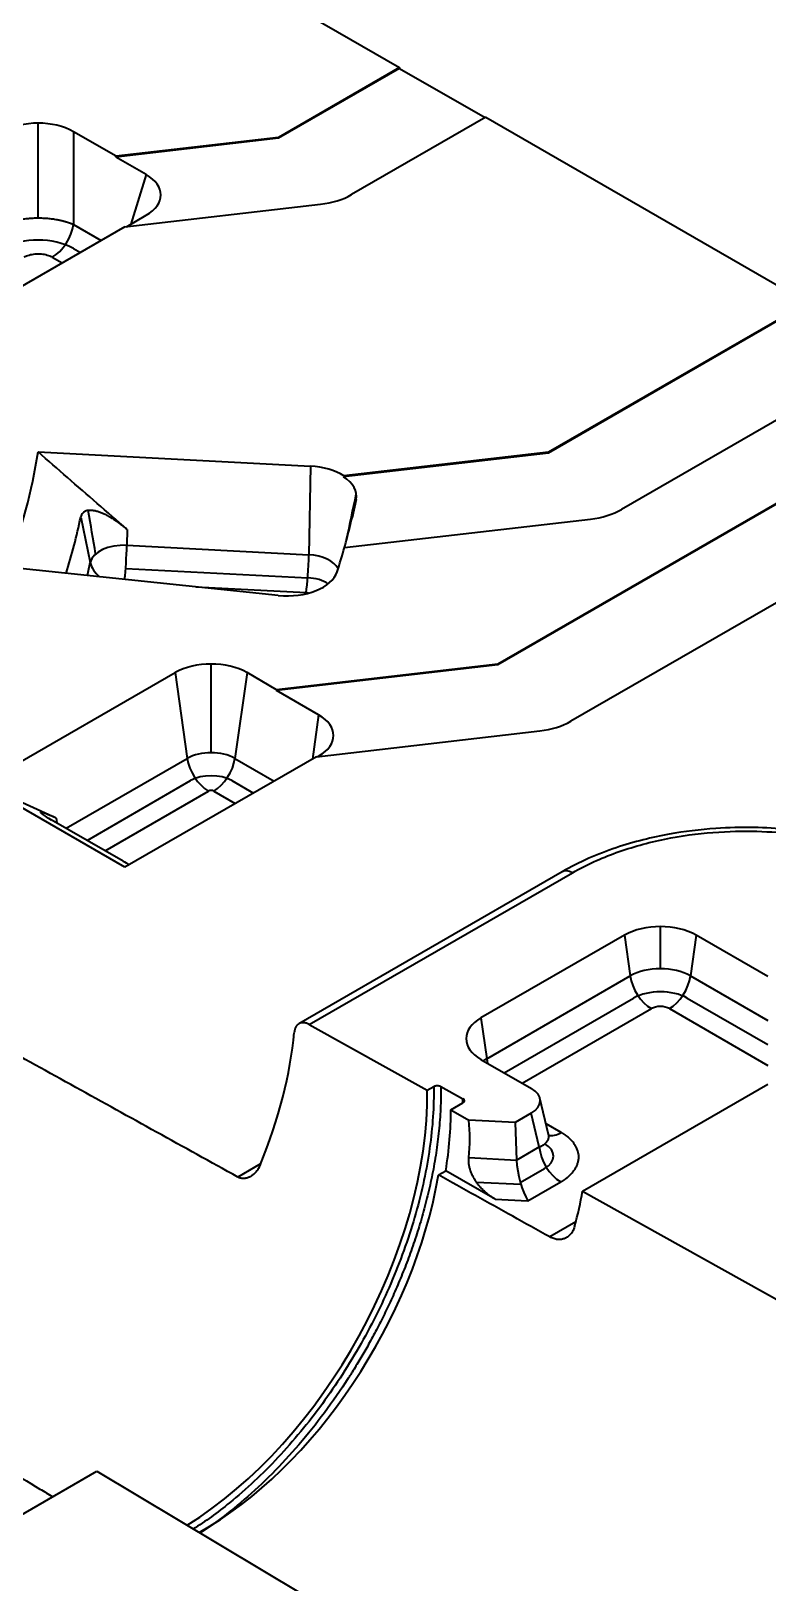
# Model space of a CAD drawing. Header units: millimetres. Extents: x 256 to 2096, y 1004 to 2403.
# Drawn here: x 1941.8 to 2014.4, y 2045.7 to 2198.7 of the extents above; entities that cross this region are included whole.
import ezdxf

# ---------------------------------------------------------------- set-up
doc = ezdxf.new("R2010")
doc.units = ezdxf.units.MM
doc.layers.add('1', color=7, linetype='Continuous', true_color=0xffffff)

msp = doc.modelspace()

# ---------------------------------------------------------------- linework, layer by layer
at = {"layer": '1', "color": 7, "linetype": 'Continuous', "lineweight": 35}
for p, q in [((1946.823, 2213.188), (1978.097, 2195.132)), ((1978.097, 2195.132), (1966.15, 2188.234)), ((1978.097, 2195.05), (1966.15, 2188.153)), ((1978.097, 2195.132), (1978.097, 2195.05)), ((1978.097, 2195.05), (1986.511, 2190.192)), ((1986.582, 2190.233), (1973.352, 2182.595)), ((1986.582, 2190.233), (2018.288, 2171.928)), ((1942.483, 2180.301), (1942.483, 2189.643)), ((1945.965, 2188.803), (1945.965, 2179.658)), ((1950.158, 2186.382), (1945.965, 2188.803)), ((1966.15, 2188.153), (1950.138, 2186.298)), ((1966.15, 2188.234), (1950.158, 2186.382)), ((1966.15, 2188.153), (1966.15, 2188.234)), ((1950.138, 2186.298), (1950.158, 2186.382)), ((1953.118, 2184.577), (1950.138, 2186.298)), ((1953.118, 2184.577), (1951.628, 2179.696)), ((1951.027, 2179.416), (1970.29, 2181.648)), ((1951.027, 2179.416), (1933.165, 2169.104)), ((1945.965, 2179.658), (1948.706, 2178.076)), ((1951.173, 2179.433), (1953.118, 2180.556)), ((1943.876, 2176.428), (1944.864, 2175.858)), ((1945.955, 2177.283), (1946.644, 2176.885)), ((2018.288, 2171.928), (1992.755, 2157.186)), ((2018.288, 2171.846), (1992.755, 2157.104)), ((2026.773, 2167.029), (1999.957, 2151.546)), ((2033.88, 2162.926), (1987.766, 2136.302)), ((2033.88, 2162.844), (1987.766, 2136.221)), ((2042.365, 2158.027), (1994.968, 2130.662)), ((1942.478, 2157.219), (1969.302, 2155.816)), ((1992.755, 2157.104), (1972.58, 2154.767)), ((1992.755, 2157.186), (1972.599, 2154.851)), ((1992.755, 2157.104), (1992.755, 2157.186)), ((1969.302, 2155.816), (1969.15, 2147.076)), ((1973.799, 2152.523), (1973.408, 2150.726)), ((1946.677, 2150.794), (1947.62, 2146.334)), ((1972.653, 2147.791), (1996.895, 2150.599)), ((1951.244, 2149.58), (1951.217, 2148.014)), ((1951.217, 2148.014), (1969.15, 2147.076)), ((1966.136, 2143.08), (1939.458, 2145.845)), ((1951.107, 2145.743), (1969.04, 2144.805)), ((1958.004, 2143.923), (1968.884, 2143.354)), ((1936.895, 2124.441), (1955.987, 2135.464)), ((1955.987, 2135.464), (1957.174, 2127.005)), ((1959.522, 2127.566), (1959.522, 2136.309)), ((1963.058, 2135.464), (1961.871, 2127.005)), ((1965.978, 2133.778), (1963.058, 2135.464)), ((1987.766, 2136.221), (1965.957, 2133.694)), ((1987.766, 2136.302), (1965.978, 2133.778)), ((1987.766, 2136.221), (1987.766, 2136.302)), ((1965.978, 2133.778), (1965.957, 2133.694)), ((1970.117, 2131.292), (1965.957, 2133.694)), ((1970.117, 2131.292), (1969.506, 2126.939)), ((1969.899, 2127.166), (1991.906, 2129.716)), ((1945.233, 2120.11), (1957.174, 2127.005)), ((1969.899, 2127.166), (1951.037, 2116.276)), ((1961.871, 2127.005), (1965.745, 2124.768)), ((1970.044, 2127.183), (1970.117, 2127.224)), ((1944.241, 2121.119), (1936.895, 2124.441)), ((1951.037, 2116.276), (1936.895, 2124.441)), ((1947.295, 2118.92), (1957.491, 2124.807)), ((1961.554, 2124.807), (1963.683, 2123.577)), ((1949.075, 2117.892), (1959.263, 2123.774)), ((1959.782, 2123.774), (1961.903, 2122.55)), ((1950.846, 2116.869), (1943.775, 2120.952)), ((1944.241, 2121.119), (1944.307, 2120.644)), ((1994.12, 2115.825), (1968.169, 2100.842)), ((1969.19, 2100.755), (1995.12, 2115.726)), ((2000.248, 2109.571), (1986.106, 2101.406)), ((2000.248, 2109.571), (2000.812, 2105.554)), ((2003.784, 2106.265), (2003.784, 2110.416)), ((2007.319, 2109.571), (2006.756, 2105.554)), ((2014.38, 2105.495), (2007.319, 2109.571)), ((1986.67, 2097.389), (2000.812, 2105.554)), ((2006.756, 2105.554), (2014.379, 2101.153)), ((1988.393, 2096.003), (2001.132, 2103.358)), ((2006.436, 2103.358), (2014.379, 2098.772)), ((1986.106, 2101.406), (1986.67, 2097.389)), ((1990.173, 2094.976), (2002.901, 2102.324)), ((2004.667, 2102.324), (2014.38, 2096.716)), ((1969.19, 2100.755), (1980.805, 2094.279)), ((1986.106, 2097.324), (1991.08, 2094.452)), ((1980.805, 2094.279), (1981.452, 2094.653)), ((1982.153, 2094.656), (1984.326, 2093.445)), ((1996.111, 2084.32), (2014.379, 2094.868)), ((1983.149, 2092.35), (1984.332, 2093.033)), ((1983.149, 2092.35), (1984.915, 2091.33)), ((1992.77, 2089.918), (1991.918, 2093.48)), ((1989.469, 2091.1), (1984.915, 2091.33)), ((1991.056, 2092.016), (1989.469, 2091.1)), ((1989.469, 2091.1), (1989.61, 2087.398)), ((1991.851, 2088.691), (1991.056, 2092.016)), ((1994.013, 2090.107), (1992.518, 2090.969)), ((1984.916, 2087.635), (1989.61, 2087.398)), ((1989.61, 2087.398), (1991.851, 2088.691)), ((1964.397, 2087.013), (1962.149, 2085.715)), ((1981.919, 2085.924), (1982.641, 2086.342)), ((1987.501, 2083.536), (1982.641, 2086.342)), ((1989.986, 2085.183), (1992.37, 2086.559)), ((1985.661, 2085.222), (1990.04, 2085.001)), ((1990.738, 2083.373), (1993.964, 2085.235)), ((1987.501, 2083.536), (1990.738, 2083.373)), ((1996.111, 2084.32), (2026.137, 2067.58)), ((1995.448, 2081.285), (1992.893, 2079.81)), ((1929.916, 2046.103), (1948.266, 2056.697)), ((1948.266, 2056.697), (1977.262, 2039.361))]:
    msp.add_line(p, q, dxfattribs=at)
for centre, major_axis, ratio, start_param, end_param in [((1942.483, 2186.668), (5, 0), 0.5950301, 0.8004773, 2.3411154), ((1949.42, 2182.567), (5.153, 0), 0.5601958, 5.5128663, 7.0535043), ((1969.109, 2185.044), (-6, 0), 0.5773503, 1.7688438, 2.3561945), ((1943.876, 2178.878), (1.5, 2.598), 0.5773503, 3.9269908, 5.3232519), ((1942.483, 2175.142), (5, 0), 0.5950301, 0.803239, 2.3383536), ((1781.713, 2165.628), (-161.424, 0), 0.5773503, 2.9276974, 3.0512421), ((1968.851, 2152.941), (-5, 0), 0.5773503, 3.8646746, 4.6220384), ((1968.851, 2152.859), (-4.982, 0), 0.5773503, 3.024703, 3.8667259), ((1781.713, 2165.546), (-193.406, 0), 0.5773503, 2.9811462, 3.024703), ((1781.713, 2162.249), (-166.153, 0), 0.5773503, 2.9634094, 3.0218992), ((1995.714, 2153.996), (-6, 0), 0.5773503, 1.7688438, 2.3561945), ((1950.917, 2146.105), (3.321, 0), 0.5773503, 1.4804457, 3.0218992), ((1950.95, 2146.741), (0.157, 2.996), 0.0736706, 3.9430018, 5.1552638), ((1781.713, 2165.628), (-193.424, 0), 0.5773503, 2.9594385, 2.9811804), ((1781.713, 2157.854), (-167.103, 0), 0.5773503, 3.0082609, 3.0218992), ((1950.553, 2146.555), (-2.937, 0.612), 0.8106548, 0.3418229, 0.9874202), ((1968.884, 2145.803), (0.157, 2.996), 0.0736706, 3.7590004, 5.1552638), ((1968.851, 2145.167), (3.321, 0), 0.5773503, 0.2877352, 1.4804457), ((1967.019, 2145.921), (-5, 0), 0.5773503, 1.3931793, 2.9594385), ((1968.851, 2143.143), (2.884, 0), 0.5773503, 0.7012369, 1.5049459), ((1968.851, 2143.143), (0.367, 0), 0.5773503, 0.8156312, 1.4804457), ((1959.522, 2133.423), (-5, 0), 0.5773503, 3.9269908, 5.4977871), ((1966.594, 2129.258), (-4.982, 0), 0.5773503, 2.3561945, 3.9269908), ((1990.725, 2133.112), (-6, 0), 0.5773503, 1.7688438, 2.3561945), ((1959.522, 2125.649), (3.321, 0), 0.5773503, 0.7853982, 2.3561945), ((1959.263, 2126.224), (-1.5, 2.598), 0.5773503, 0.9599311, 2.3561945), ((1959.782, 2126.224), (1.5, 2.598), 0.5773503, 3.9269908, 5.3232542), ((1959.522, 2123.625), (2.884, 0), 0.5773503, 0.7892559, 2.3523368), ((1959.522, 2123.625), (0.367, 0), 0.5773503, 0.7853982, 2.3561945), ((1946.391, 2119.819), (-3.676, 1.861), 0.057483, 5.3659613, 7.0916625), ((1953.462, 2115.736), (-3.676, 1.861), 0.057483, 0.8084772, 1.0251605), ((1995.12, 2114.093), (-1, 1.732), 0.5773503, 5.4977871, 6.2831744), ((2003.784, 2107.53), (-5, 0), 0.5773503, 3.9269908, 5.4977871), ((2003.784, 2103.838), (4.203, 0), 0.5773503, 0.7853982, 2.3561945), ((2002.901, 2104.773), (-1.5, 2.598), 0.5773503, 0.9599311, 2.3561945), ((2004.667, 2104.773), (1.5, 2.598), 0.5773503, 3.9269908, 5.3232542), ((2003.784, 2101.814), (3.766, 0), 0.5773503, 0.7893711, 2.3522215), ((1989.642, 2099.365), (-5, 0), 0.5773503, 5.4977871, 7.0685835), ((2003.784, 2101.814), (1.248, 0), 0.5773503, 0.7853982, 2.3561945), ((1943.154, 2087.298), (18.744, 29.455), 0.5463791, 5.0343959, 5.4660988), ((1989.642, 2095.673), (4.203, 0), 0.5773503, 2.3561945, 2.4704453), ((1988.759, 2096.608), (-1.5, 2.598), 0.5773503, 0.9599311, 1.1252355), ((1955.911, 2079.898), (17.133, 30.759), 0.5873369, 3.9504072, 5.4890551), ((1988.894, 2093.227), (3.052, 0.029), 0.5686046, 5.494199, 7.0498604), ((1958.754, 2078.265), (17.25, 29.878), 0.5773503, 5.29347, 5.4977871), ((1958.394, 2078.473), (-18.337, -31.76), 0.5773503, 2.3423027, 2.3561945), ((1983.979, 2093.237), (0.5, 0), 0.5773503, 5.4977871, 7.0860368), ((1931.447, 2094.031), (-53.448, 6.57), 0.5516335, 3.1474812, 3.2713183), ((1994.013, 2092.556), (-1.5, -2.598), 0.5773503, 0.142938, 0.785398), ((1993.964, 2087.685), (-1.5, 2.598), 0.5773503, 0.8726513, 2.3561943), ((1990.2, 2087.765), (3.052, 0.029), 0.5686046, 5.4980881, 7.0456514), ((1990.738, 2085.822), (-0.73, 3.03), 0.2854431, 0.9567247, 2.4402545), ((1958.754, 2078.265), (16.75, 29.012), 0.5773503, 3.9093921, 5.2872807), ((1972.202, 2070.586), (20.716, 27.031), 0.4692873, 5.4220688, 5.5561276), ((2001.7, 2053.471), (17.28, 29.93), 0.5773503, 2.3561945, 5.4977871)]:
    msp.add_ellipse(centre, major_axis=major_axis, ratio=ratio, start_param=start_param, end_param=end_param, dxfattribs=at)
for points, knots in [([(1939.001, 2179.658), (1939.01, 2179.662), (1939.027, 2179.67), (1939.053, 2179.681), (1939.079, 2179.692), (1939.105, 2179.703), (1939.131, 2179.714), (1939.157, 2179.724), (1939.183, 2179.735), (1939.21, 2179.745), (1939.236, 2179.756), (1939.263, 2179.766), (1939.29, 2179.776), (1939.317, 2179.786), (1939.344, 2179.796), (1939.371, 2179.806), (1939.398, 2179.816), (1939.425, 2179.825), (1939.452, 2179.835), (1939.48, 2179.844), (1939.507, 2179.854), (1939.534, 2179.863), (1939.562, 2179.872), (1939.59, 2179.881), (1939.617, 2179.89), (1939.645, 2179.899), (1939.673, 2179.907), (1939.701, 2179.916), (1939.729, 2179.924), (1939.757, 2179.933), (1939.785, 2179.941), (1939.813, 2179.949), (1939.841, 2179.957), (1939.869, 2179.965), (1939.897, 2179.973), (1939.925, 2179.981), (1939.954, 2179.988), (1939.982, 2179.996), (1940.01, 2180.003), (1940.039, 2180.011), (1940.067, 2180.018), (1940.095, 2180.025), (1940.124, 2180.032), (1940.152, 2180.039), (1940.181, 2180.046), (1940.209, 2180.052), (1940.238, 2180.059), (1940.266, 2180.065), (1940.295, 2180.072), (1940.324, 2180.078), (1940.352, 2180.084), (1940.381, 2180.09), (1940.409, 2180.096), (1940.438, 2180.102), (1940.467, 2180.108), (1940.495, 2180.114), (1940.524, 2180.119), (1940.552, 2180.125), (1940.581, 2180.13), (1940.748, 2180.161), (1941.059, 2180.211), (1941.522, 2180.262), (1941.993, 2180.294), (1942.467, 2180.305), (1942.942, 2180.295), (1943.415, 2180.265), (1943.88, 2180.214), (1944.2, 2180.164), (1944.383, 2180.131), (1944.434, 2180.121), (1944.485, 2180.111), (1944.536, 2180.101), (1944.587, 2180.09), (1944.638, 2180.079), (1944.689, 2180.068), (1944.74, 2180.056), (1944.791, 2180.044), (1944.841, 2180.032), (1944.892, 2180.02), (1944.943, 2180.007), (1944.993, 2179.993), (1945.044, 2179.98), (1945.094, 2179.966), (1945.144, 2179.952), (1945.194, 2179.937), (1945.244, 2179.922), (1945.294, 2179.907), (1945.343, 2179.892), (1945.393, 2179.876), (1945.442, 2179.859), (1945.491, 2179.843), (1945.539, 2179.826), (1945.588, 2179.809), (1945.636, 2179.791), (1945.684, 2179.773), (1945.732, 2179.755), (1945.779, 2179.736), (1945.826, 2179.717), (1945.873, 2179.698), (1945.919, 2179.678), (1945.949, 2179.665), (1945.965, 2179.658)], [0, 0, 0, 0, 0.004645, 0.0092788, 0.0139014, 0.0185128, 0.023113, 0.027702, 0.0322798, 0.0368464, 0.0414018, 0.0459461, 0.0504791, 0.0550009, 0.0595116, 0.064011, 0.0684993, 0.0729764, 0.0774423, 0.081897, 0.0863406, 0.0907729, 0.0951941, 0.0996041, 0.1040029, 0.1083905, 0.112767, 0.1171323, 0.1214864, 0.1258293, 0.1301611, 0.1344817, 0.1387911, 0.1430893, 0.1473764, 0.1516524, 0.1559171, 0.1601707, 0.1644132, 0.1686444, 0.1728646, 0.1770735, 0.1812713, 0.185458, 0.1896335, 0.1937978, 0.197951, 0.202093, 0.2062239, 0.2103437, 0.2144523, 0.2185497, 0.2226361, 0.2267112, 0.2307753, 0.2348282, 0.2388699, 0.2429006, 0.2469201, 0.2509284, 0.3130506, 0.37491, 0.4365118, 0.4978614, 0.5594652, 0.6212894, 0.6833394, 0.7456205, 0.7527602, 0.7599354, 0.7671461, 0.7743922, 0.7816738, 0.788991, 0.7963436, 0.8037318, 0.8111555, 0.8186147, 0.8261094, 0.8336397, 0.8412056, 0.848807, 0.856444, 0.8641166, 0.8718247, 0.8795685, 0.8873478, 0.8951628, 0.9030133, 0.9108995, 0.9188213, 0.9267787, 0.9347718, 0.9428005, 0.9508649, 0.9589649, 0.9671006, 0.9752719, 0.9834789, 0.9917216, 1, 1, 1, 1]), ([(1951.244, 2149.58), (1951.13, 2149.679), (1951.016, 2149.775), (1950.787, 2149.96), (1950.558, 2150.138), (1950.327, 2150.304), (1950.096, 2150.463), (1949.981, 2150.54), (1949.806, 2150.649), (1949.719, 2150.702), (1949.632, 2150.754), (1949.574, 2150.788), (1949.544, 2150.804), (1949.399, 2150.886), (1949.284, 2150.948), (1949.056, 2151.061), (1948.943, 2151.113), (1948.72, 2151.208), (1948.61, 2151.25), (1948.446, 2151.306), (1948.392, 2151.324), (1948.284, 2151.356), (1948.23, 2151.37), (1948.072, 2151.409), (1947.97, 2151.429), (1947.772, 2151.455), (1947.676, 2151.461), (1947.538, 2151.459), (1947.493, 2151.457), (1947.427, 2151.45), (1947.405, 2151.447), (1947.362, 2151.44), (1947.341, 2151.436), (1947.238, 2151.415), (1947.161, 2151.389), (1947.056, 2151.337), (1947.023, 2151.317), (1946.976, 2151.284), (1946.96, 2151.273), (1946.93, 2151.248), (1946.916, 2151.236), (1946.846, 2151.168), (1946.8, 2151.106), (1946.724, 2150.964), (1946.696, 2150.884), (1946.677, 2150.794)], [0, 0, 0, 0, 0.0625, 0.0625, 0.125, 0.1875, 0.1875, 0.25, 0.25, 0.28125, 0.296875, 0.296875, 0.3125, 0.3125, 0.375, 0.375, 0.4375, 0.4375, 0.5, 0.5, 0.53125, 0.53125, 0.5625, 0.5625, 0.625, 0.625, 0.6875, 0.6875, 0.71875, 0.71875, 0.734375, 0.734375, 0.75, 0.75, 0.8125, 0.8125, 0.84375, 0.84375, 0.859375, 0.859375, 0.875, 0.875, 0.9375, 0.9375, 1, 1, 1, 1]), ([(2021.953, 2119.048), (2021.473, 2119.165), (2019.655, 2119.573), (2016.664, 2120.019), (2012.876, 2120.238), (2008.922, 2120.14), (2005.258, 2119.685), (2001.999, 2118.981), (1999.336, 2118.201), (1996.638, 2117.157), (1994.95, 2116.304), (1994.12, 2115.825)], [0, 0, 0, 0, 0.0517931, 0.1937223, 0.3070843, 0.4317612, 0.5885356, 0.6791383, 0.777896, 0.884882, 1, 1, 1, 1]), ([(1995.12, 2115.726), (1996.464, 2116.502), (1999.328, 2117.808), (2004.227, 2119.156), (2009.051, 2119.794), (2013.368, 2119.876), (2017.12, 2119.583), (2019.715, 2119.146), (2021.1, 2118.832), (2021.478, 2118.739)], [0, 0, 0, 0, 0.1566359, 0.3132717, 0.4699076, 0.6265434, 0.7831793, 0.9398151, 1, 1, 1, 1]), ([(1969.19, 2100.755), (1969.098, 2100.807), (1969.008, 2100.847), (1968.874, 2100.892), (1968.83, 2100.905), (1968.764, 2100.92), (1968.743, 2100.924), (1968.699, 2100.931), (1968.678, 2100.934), (1968.571, 2100.945), (1968.491, 2100.943), (1968.375, 2100.923), (1968.338, 2100.914), (1968.283, 2100.896), (1968.265, 2100.889), (1968.23, 2100.874), (1968.213, 2100.866), (1968.13, 2100.823), (1968.069, 2100.778), (1968, 2100.708), (1967.987, 2100.694), (1967.961, 2100.664), (1967.948, 2100.648), (1967.912, 2100.599), (1967.89, 2100.564), (1967.829, 2100.453), (1967.796, 2100.371), (1967.764, 2100.258), (1967.758, 2100.235), (1967.747, 2100.188), (1967.742, 2100.164), (1967.728, 2100.09), (1967.721, 2100.04), (1967.717, 2099.988)], [0, 0, 0, 0, 0.125, 0.125, 0.1875, 0.1875, 0.21875, 0.21875, 0.25, 0.25, 0.375, 0.375, 0.4375, 0.4375, 0.46875, 0.46875, 0.5, 0.5, 0.625, 0.625, 0.65625, 0.65625, 0.6875, 0.6875, 0.75, 0.75, 0.875, 0.875, 0.90625, 0.90625, 0.9375, 0.9375, 1, 1, 1, 1]), ([(1981.452, 2094.653), (1981.483, 2092.682), (1981.214, 2088.636), (1979.837, 2082.157), (1977.54, 2075.611), (1974.413, 2069.225), (1970.574, 2063.251), (1966.172, 2057.917), (1961.813, 2053.836), (1958.947, 2051.757), (1957.735, 2050.98)], [0, 0, 0, 0, 0.12942, 0.25884, 0.38826, 0.51768, 0.6471, 0.77652, 0.90594, 1, 1, 1, 1]), ([(1982.153, 2094.656), (1982.164, 2093.926), (1982.152, 2093.194), (1982.086, 2091.73), (1982.032, 2090.999), (1981.887, 2089.544), (1981.795, 2088.82), (1981.579, 2087.383), (1981.453, 2086.671), (1981.174, 2085.261), (1981.019, 2084.564), (1980.685, 2083.189), (1980.505, 2082.511), (1980.124, 2081.177), (1979.923, 2080.521), (1979.503, 2079.233), (1979.284, 2078.601), (1978.832, 2077.363), (1978.599, 2076.758), (1978.122, 2075.574), (1977.878, 2074.996), (1977.382, 2073.869), (1977.131, 2073.32), (1976.623, 2072.251), (1976.366, 2071.731), (1975.851, 2070.721), (1975.592, 2070.231), (1975.075, 2069.281), (1974.817, 2068.821), (1974.303, 2067.931), (1974.047, 2067.501), (1973.666, 2066.877), (1973.477, 2066.571), (1973.257, 2066.224), (1973.148, 2066.052), (1973.094, 2065.967), (1973.067, 2065.925), (1973.053, 2065.904), (1973.046, 2065.893), (1973.043, 2065.888), (1973.041, 2065.885), (1973.04, 2065.884), (1973.04, 2065.883), (1973.04, 2065.883), (1973.04, 2065.883), (1973.04, 2065.883), (1973.04, 2065.883), (1972.286, 2064.71), (1971.499, 2063.573), (1969.871, 2061.384), (1969.029, 2060.331), (1967.304, 2058.321), (1966.42, 2057.364), (1964.623, 2055.554), (1963.709, 2054.702), (1961.864, 2053.11), (1960.932, 2052.37), (1959.469, 2051.304), (1958.94, 2050.938), (1958.411, 2050.591)], [0, 0, 0, 0, 0.0368582, 0.0368582, 0.0737164, 0.0737164, 0.1105746, 0.1105746, 0.1474328, 0.1474328, 0.184291, 0.184291, 0.2211492, 0.2211492, 0.2580074, 0.2580074, 0.2948657, 0.2948657, 0.3317239, 0.3317239, 0.3685821, 0.3685821, 0.4054403, 0.4054403, 0.4422985, 0.4422985, 0.4791567, 0.4791567, 0.5160149, 0.5160149, 0.5528731, 0.5528731, 0.5713022, 0.5805168, 0.585124, 0.5874277, 0.5885795, 0.5891554, 0.5894434, 0.5895873, 0.5896593, 0.5896953, 0.5897133, 0.5897223, 0.5897268, 0.5897268, 0.5897313, 0.5897313, 0.6634477, 0.6634477, 0.7371641, 0.7371641, 0.8108805, 0.8108805, 0.884597, 0.884597, 0.9583134, 0.9583134, 1, 1, 1, 1]), ([(1981.452, 2094.653), (1981.476, 2094.666), (1981.5, 2094.678), (1981.541, 2094.694), (1981.554, 2094.698), (1981.583, 2094.707), (1981.598, 2094.711), (1981.643, 2094.722), (1981.673, 2094.728), (1981.721, 2094.733), (1981.737, 2094.735), (1981.769, 2094.737), (1981.785, 2094.737), (1981.834, 2094.738), (1981.866, 2094.736), (1981.914, 2094.731), (1981.93, 2094.729), (1981.961, 2094.723), (1981.991, 2094.717), (1982.021, 2094.71), (1982.049, 2094.701), (1982.063, 2094.697), (1982.104, 2094.681), (1982.13, 2094.67), (1982.153, 2094.656)], [0, 0, 0, 0, 0.125, 0.125, 0.1875, 0.1875, 0.25, 0.25, 0.375, 0.375, 0.4375, 0.4375, 0.5, 0.5, 0.625, 0.625, 0.6875, 0.6875, 0.75, 0.8125, 0.8125, 0.875, 0.875, 1, 1, 1, 1]), ([(1991.851, 2088.691), (1991.858, 2088.694), (1991.872, 2088.699), (1991.892, 2088.707), (1991.912, 2088.715), (1991.932, 2088.723), (1991.952, 2088.732), (1991.972, 2088.74), (1991.991, 2088.748), (1992.01, 2088.757), (1992.028, 2088.765), (1992.047, 2088.774), (1992.065, 2088.783), (1992.082, 2088.791), (1992.1, 2088.8), (1992.117, 2088.809), (1992.134, 2088.818), (1992.151, 2088.827), (1992.167, 2088.836), (1992.183, 2088.845), (1992.199, 2088.854), (1992.215, 2088.863), (1992.23, 2088.872), (1992.246, 2088.882), (1992.261, 2088.891), (1992.275, 2088.9), (1992.29, 2088.91), (1992.304, 2088.919), (1992.318, 2088.928), (1992.331, 2088.938), (1992.345, 2088.947), (1992.358, 2088.957), (1992.371, 2088.966), (1992.383, 2088.976), (1992.396, 2088.986), (1992.408, 2088.995), (1992.42, 2089.005), (1992.431, 2089.015), (1992.443, 2089.024), (1992.454, 2089.034), (1992.465, 2089.044), (1992.476, 2089.053), (1992.487, 2089.063), (1992.497, 2089.073), (1992.507, 2089.083), (1992.517, 2089.093), (1992.527, 2089.102), (1992.573, 2089.15), (1992.646, 2089.239), (1992.723, 2089.374), (1992.773, 2089.513), (1992.791, 2089.617), (1992.794, 2089.684), (1992.795, 2089.711), (1992.794, 2089.738), (1992.793, 2089.766), (1992.791, 2089.794), (1992.788, 2089.821), (1992.784, 2089.849), (1992.779, 2089.877), (1992.774, 2089.899), (1992.771, 2089.912), (1992.77, 2089.915)], [0, 0, 0, 0, 0.0104259, 0.0208019, 0.031128, 0.0414042, 0.0516305, 0.061807, 0.0719336, 0.0820104, 0.0920374, 0.1020147, 0.1119423, 0.1218201, 0.1316482, 0.1414267, 0.1511555, 0.1608347, 0.1704644, 0.1800445, 0.189575, 0.199056, 0.2084876, 0.2178697, 0.2272024, 0.2364858, 0.2457197, 0.2549043, 0.2640397, 0.2731257, 0.2821626, 0.2911502, 0.3000886, 0.3089779, 0.3178182, 0.3266093, 0.3353514, 0.3440445, 0.3526887, 0.3612839, 0.3698303, 0.3783278, 0.3867765, 0.3951764, 0.4035276, 0.4118301, 0.4200839, 0.4282892, 0.5319474, 0.6333135, 0.7324755, 0.8295273, 0.8477838, 0.8660358, 0.8842841, 0.9025294, 0.9207726, 0.9390146, 0.9572561, 0.9754979, 0.9937409, 1, 1, 1, 1]), ([(1993.964, 2085.235), (1993.974, 2085.241), (1993.994, 2085.252), (1994.024, 2085.27), (1994.054, 2085.288), (1994.085, 2085.307), (1994.116, 2085.326), (1994.148, 2085.346), (1994.18, 2085.366), (1994.212, 2085.387), (1994.245, 2085.408), (1994.278, 2085.43), (1994.311, 2085.453), (1994.345, 2085.476), (1994.379, 2085.499), (1994.413, 2085.524), (1994.447, 2085.548), (1994.481, 2085.574), (1994.516, 2085.6), (1994.551, 2085.626), (1994.585, 2085.654), (1994.62, 2085.682), (1994.655, 2085.71), (1994.69, 2085.739), (1994.772, 2085.81), (1994.893, 2085.919), (1995.038, 2086.069), (1995.162, 2086.211), (1995.274, 2086.357), (1995.377, 2086.506), (1995.468, 2086.662), (1995.546, 2086.815), (1995.628, 2087.012), (1995.709, 2087.276), (1995.755, 2087.612), (1995.738, 2087.952), (1995.675, 2088.23), (1995.601, 2088.442), (1995.527, 2088.611), (1995.439, 2088.775), (1995.344, 2088.928), (1995.24, 2089.075), (1995.121, 2089.224), (1994.972, 2089.387), (1994.833, 2089.519), (1994.72, 2089.616), (1994.648, 2089.675), (1994.577, 2089.732), (1994.507, 2089.784), (1994.438, 2089.834), (1994.371, 2089.881), (1994.306, 2089.925), (1994.243, 2089.967), (1994.182, 2090.005), (1994.123, 2090.041), (1994.067, 2090.075), (1994.03, 2090.096), (1994.013, 2090.107)], [0, 0, 0, 0, 0.0044674, 0.0090341, 0.0137001, 0.0184654, 0.0233302, 0.0282944, 0.0333581, 0.0385212, 0.0437838, 0.0491458, 0.0546073, 0.0601683, 0.0658286, 0.0715883, 0.0774474, 0.0834058, 0.0894635, 0.0956204, 0.1018764, 0.1082315, 0.1146856, 0.1212387, 0.1278907, 0.1616531, 0.1932746, 0.2227531, 0.2500877, 0.2813479, 0.3117428, 0.3412741, 0.3699458, 0.4239994, 0.489306, 0.5565642, 0.6118779, 0.6443766, 0.6765156, 0.7082968, 0.7397224, 0.7662925, 0.7965707, 0.8305623, 0.8682622, 0.8821501, 0.8955102, 0.9083417, 0.9206439, 0.9324163, 0.9436589, 0.9543716, 0.9645546, 0.9742084, 0.9833334, 0.9919304, 1, 1, 1, 1]), ([(1987.501, 2083.536), (1987.338, 2083.63), (1987.179, 2083.733), (1986.866, 2083.957), (1986.712, 2084.079), (1986.487, 2084.278), (1986.413, 2084.347), (1986.267, 2084.49), (1986.194, 2084.565), (1986.087, 2084.682), (1986.052, 2084.722), (1985.982, 2084.803), (1985.947, 2084.844), (1985.845, 2084.97), (1985.779, 2085.056), (1985.652, 2085.234), (1985.59, 2085.326), (1985.501, 2085.469), (1985.472, 2085.517), (1985.429, 2085.591), (1985.415, 2085.615), (1985.387, 2085.665), (1985.374, 2085.69), (1985.307, 2085.816), (1985.257, 2085.918), (1985.166, 2086.127), (1985.124, 2086.234), (1985.077, 2086.371), (1985.068, 2086.398), (1985.051, 2086.453), (1985.025, 2086.536), (1985.003, 2086.618), (1984.963, 2086.783), (1984.942, 2086.893), (1984.924, 2087.03), (1984.921, 2087.057), (1984.915, 2087.112), (1984.912, 2087.14), (1984.906, 2087.221), (1984.903, 2087.274), (1984.9, 2087.433), (1984.905, 2087.535), (1984.916, 2087.635)], [0, 0, 0, 0, 0.125, 0.125, 0.25, 0.25, 0.3125, 0.3125, 0.375, 0.375, 0.40625, 0.40625, 0.4375, 0.4375, 0.5, 0.5, 0.5625, 0.5625, 0.59375, 0.59375, 0.609375, 0.609375, 0.625, 0.625, 0.6875, 0.6875, 0.75, 0.75, 0.765625, 0.765625, 0.78125, 0.8125, 0.8125, 0.875, 0.875, 0.890625, 0.890625, 0.90625, 0.90625, 0.9375, 0.9375, 1, 1, 1, 1]), ([(1964.353, 2086.905), (1964.303, 2086.782), (1964.245, 2086.666), (1964.116, 2086.446), (1964.045, 2086.343), (1963.946, 2086.222), (1963.925, 2086.198), (1963.884, 2086.152), (1963.863, 2086.129), (1963.8, 2086.063), (1963.756, 2086.022), (1963.621, 2085.904), (1963.526, 2085.835), (1963.4, 2085.761), (1963.374, 2085.747), (1963.323, 2085.72), (1963.297, 2085.708), (1963.219, 2085.673), (1963.114, 2085.632), (1963.006, 2085.604), (1962.898, 2085.583), (1962.844, 2085.576), (1962.775, 2085.572), (1962.761, 2085.571), (1962.733, 2085.57), (1962.719, 2085.57), (1962.678, 2085.57), (1962.65, 2085.571), (1962.568, 2085.578), (1962.514, 2085.585), (1962.407, 2085.609), (1962.354, 2085.625), (1962.276, 2085.654), (1962.25, 2085.665), (1962.199, 2085.689), (1962.174, 2085.702), (1962.149, 2085.715)], [0, 0, 0, 0, 0.125, 0.125, 0.25, 0.25, 0.28125, 0.28125, 0.3125, 0.3125, 0.375, 0.375, 0.5, 0.5, 0.53125, 0.53125, 0.5625, 0.5625, 0.625, 0.6875, 0.6875, 0.75, 0.75, 0.765625, 0.765625, 0.78125, 0.78125, 0.8125, 0.8125, 0.875, 0.875, 0.9375, 0.9375, 0.96875, 0.96875, 1, 1, 1, 1]), ([(1995.323, 2080.825), (1995.285, 2080.686), (1995.235, 2080.557), (1995.145, 2080.379), (1995.113, 2080.321), (1995.06, 2080.239), (1995.033, 2080.199), (1995.004, 2080.161), (1994.984, 2080.135), (1994.974, 2080.122), (1994.883, 2080.011), (1994.794, 2079.925), (1994.649, 2079.814), (1994.599, 2079.781), (1994.521, 2079.735), (1994.481, 2079.714), (1994.44, 2079.694), (1994.412, 2079.681), (1994.398, 2079.675), (1994.272, 2079.622), (1994.156, 2079.589), (1993.975, 2079.562), (1993.914, 2079.557), (1993.82, 2079.555), (1993.789, 2079.555), (1993.725, 2079.557), (1993.693, 2079.559), (1993.533, 2079.574), (1993.405, 2079.601), (1993.149, 2079.683), (1993.021, 2079.739), (1992.893, 2079.81)], [0, 0, 0, 0, 0.125, 0.125, 0.1875, 0.1875, 0.21875, 0.234375, 0.234375, 0.25, 0.25, 0.375, 0.375, 0.4375, 0.4375, 0.46875, 0.484375, 0.484375, 0.5, 0.5, 0.625, 0.625, 0.6875, 0.6875, 0.71875, 0.71875, 0.75, 0.75, 0.875, 0.875, 1, 1, 1, 1]), ([(1937.118, 2058.26), (1937.784, 2057.862), (1939.626, 2056.76), (1941.894, 2055.403), (1943.497, 2054.444), (1943.922, 2054.189)], [0, 0, 0, 0, 0.2937853, 0.8125542, 1, 1, 1, 1])]:
    msp.add_open_spline(points, degree=3, knots=knots, dxfattribs=at)
for points, degree in [([(1941.09, 2176.428), (1941.244, 2176.517), (1941.579, 2176.656), (1942.171, 2176.768), (1942.782, 2176.769), (1943.378, 2176.659), (1943.719, 2176.518), (1943.876, 2176.428)], 3), ([(1951.244, 2149.58), (1950.259, 2150.439), (1948.296, 2152.15), (1945.374, 2154.696), (1943.441, 2156.38), (1942.478, 2157.219)], 3), ([(1972.599, 2154.851), (1972.596, 2154.837), (1972.589, 2154.809), (1972.583, 2154.781), (1972.58, 2154.767)], 3), ([(1972.876, 2148.593), (1973.192, 2150.081), (1973.507, 2151.569), (1973.821, 2153.057)], 3), ([(1948.148, 2147.163), (1947.905, 2148.592), (1947.661, 2150.02), (1947.416, 2151.448)], 3), ([(1962.149, 2085.715), (1956.815, 2088.671), (1946.172, 2094.569), (1930.285, 2103.371), (1919.746, 2109.209), (1914.489, 2112.121)], 3), ([(1992.782, 2089.885), (1992.779, 2089.902), (1992.768, 2089.925)], 2), ([(1992.893, 2079.81), (1991.673, 2080.49), (1989.233, 2081.85), (1985.574, 2083.888), (1983.137, 2085.246), (1981.919, 2085.924)], 3)]:
    msp.add_open_spline(points, degree=degree, dxfattribs=at)

doc.saveas('drawing.dxf')
